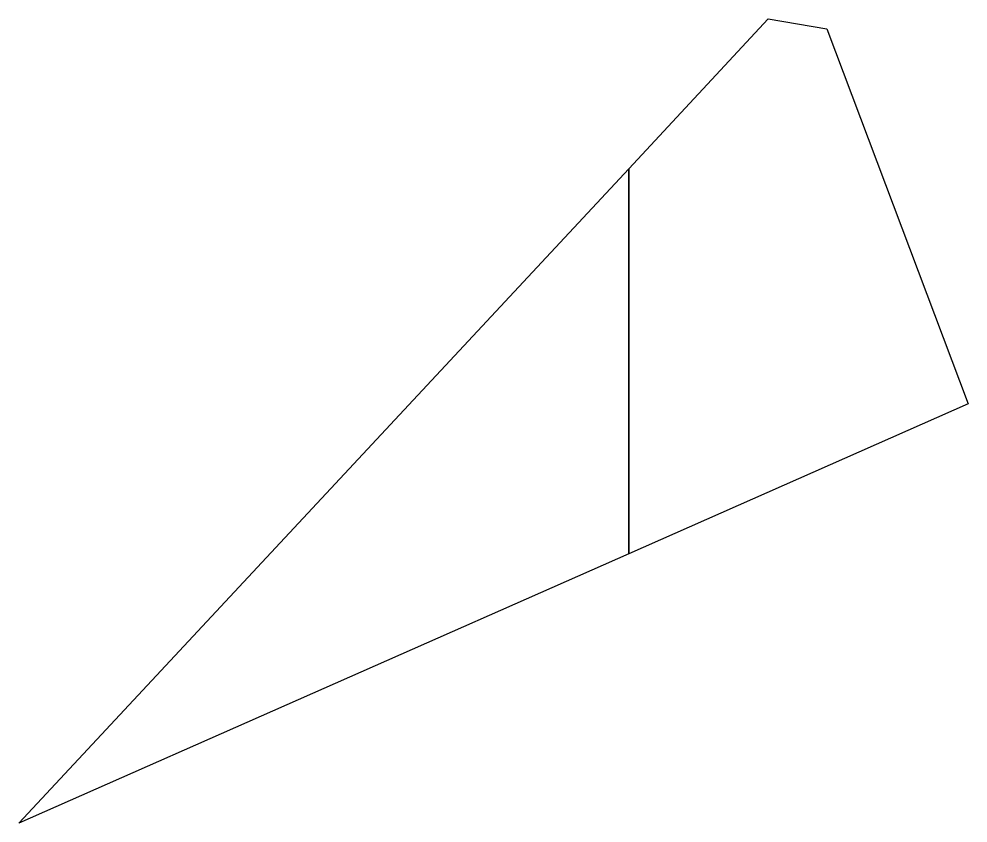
# Model space of a CAD drawing. Header units: feet. Extents: x 270782 to 270889, y 9939374 to 9939465.
import ezdxf

# ---------------------------------------------------------------- set-up
doc = ezdxf.new("R2010")
doc.units = ezdxf.units.FT
doc.header["$MEASUREMENT"] = 0
doc.layers.add('Parcels', color=7, linetype='Continuous')

msp = doc.modelspace()

# ---------------------------------------------------------------- linework, layer by layer
at = {"layer": 'Parcels'}
for points in [[(270782.2022, 9939374.1817, 0), (270851.1325, 9939448.1706, 0), (270866.9013, 9939465.0966, 0), (270873.5141, 9939463.9869, 0), (270889.485, 9939421.564, 0), (270851.1325, 9939404.6253, 0)], [(270866.9013, 9939465.0966, 0), (270873.5141, 9939463.9869, 0), (270889.485, 9939421.564, 0), (270851.1325, 9939404.6253, 0), (270851.1325, 9939448.1706, 0)], [(270782.2022, 9939374.1817, 0), (270851.1325, 9939448.1706, 0), (270851.1325, 9939404.6253, 0)]]:
    msp.add_polyline3d(points, close=True, dxfattribs=at)

doc.saveas('drawing.dxf')
